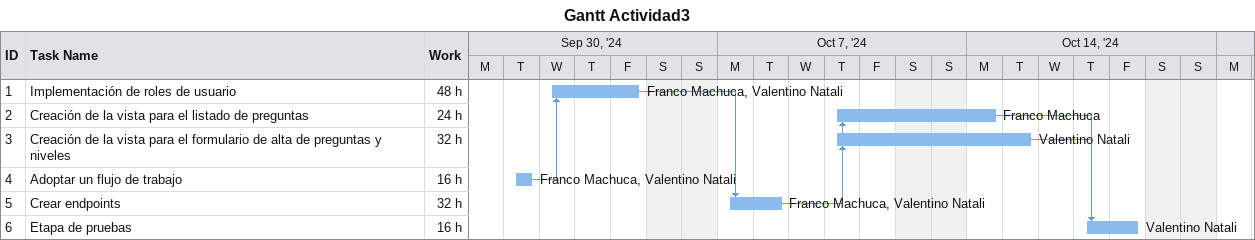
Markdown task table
Gantt Actividad3

| ID | Task | Start | Finish | Predecessors | Resources | Work (h) |
|---|---|---|---|---|---|---|
| 1 | Implementación de roles de usuario | 2024-10-02 | 2024-10-04 | 4 | Franco Machuca, Valentino Natali | 48 |
| 2 | Creación de la vista para el listado de preguntas | 2024-10-10 | 2024-10-14 | 5 | Franco Machuca | 24 |
| 3 | Creación de la vista para el formulario de alta de preguntas y niveles | 2024-10-10 | 2024-10-15 | 5 | Valentino Natali | 32 |
| 4 | Adoptar un flujo de trabajo | 2024-10-01 | 2024-10-01 |  | Franco Machuca, Valentino Natali | 16 |
| 5 | Crear endpoints | 2024-10-07 | 2024-10-08 | 1 | Franco Machuca, Valentino Natali | 32 |
| 6 | Etapa de pruebas | 2024-10-17 | 2024-10-18 | 2, 3 | Valentino Natali | 16 |
